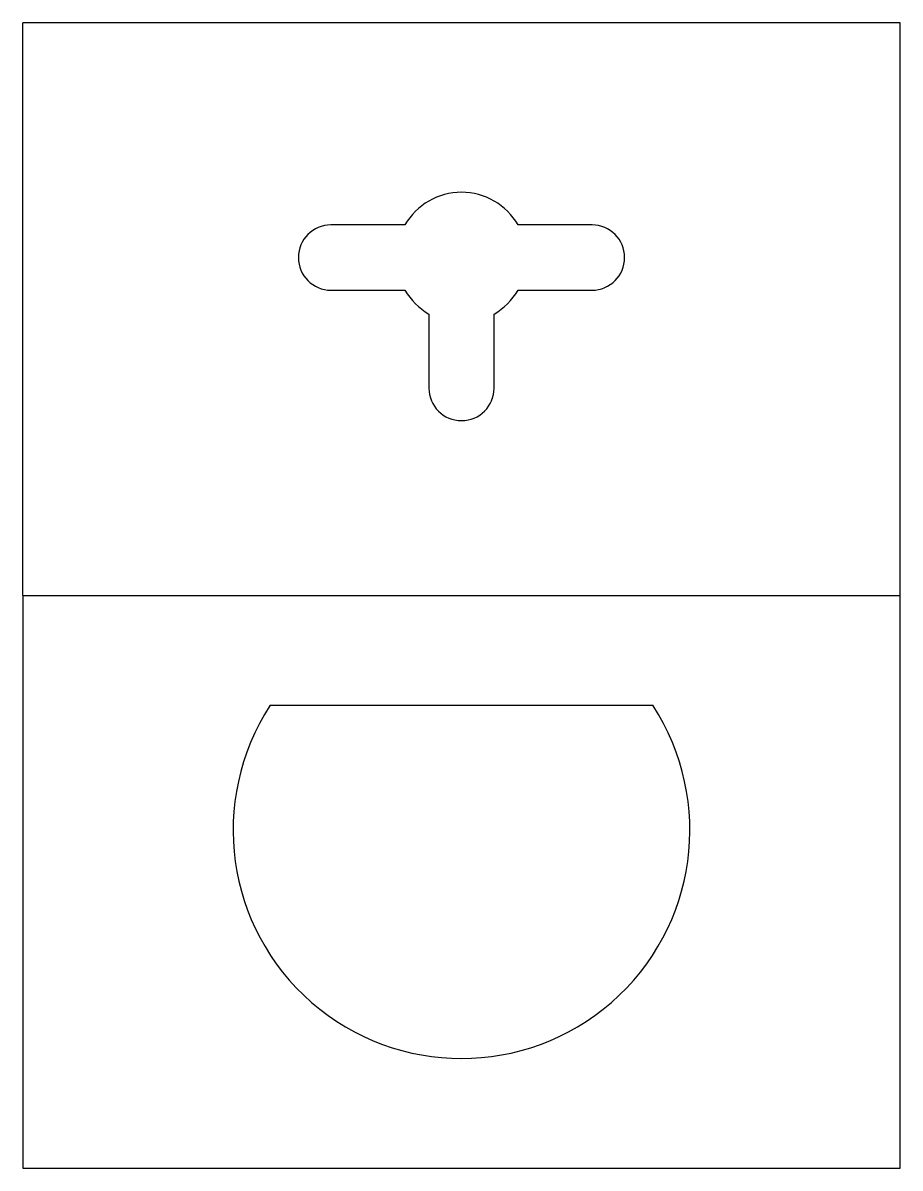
# Model space of a CAD drawing. Extents: x 0 to 40.3, y 0 to 52.7.
import ezdxf

# ---------------------------------------------------------------- set-up
doc = ezdxf.new("R2010")
doc.units = 0
doc.layers.add('FIXING', color=3, linetype='CONTINUOUS')
doc.layers.add('FIXING_BORDER', color=6, linetype='CONTINUOUS')

msp = doc.modelspace()

# ---------------------------------------------------------------- linework, layer by layer
at = {"layer": 'FIXING'}
for p, q in [((17.567, 43.37), (14.165, 43.37)), ((26.165, 43.37), (22.763, 43.37)), ((14.165, 40.37), (17.567, 40.37)), ((22.763, 40.37), (26.165, 40.37)), ((18.665, 39.272), (18.665, 35.87)), ((21.665, 35.87), (21.665, 39.272)), ((11.373, 21.28), (28.957, 21.28))]:
    msp.add_line(p, q, dxfattribs=at)
for centre, radius, start, end in [((20.165, 41.87), 3, 30, 150), ((14.165, 41.87), 1.5, 90, 270), ((26.165, 41.87), 1.5, 270, 90), ((20.165, 41.87), 3, 210, 240), ((20.165, 41.87), 3, 300, 330), ((20.165, 35.87), 1.5, 180, 0), ((20.165, 15.54), 10.5, 146.8609, 33.1391)]:
    msp.add_arc(centre, radius, start, end, dxfattribs=at)
at = {"layer": 'FIXING_BORDER'}
for p, q in [((40.33, 52.66), (0, 52.66)), ((0, 26.33), (0, 52.66)), ((40.33, 26.33), (40.33, 52.66)), ((0, 26.33), (40.33, 26.33)), ((0, 26.33), (0, 0)), ((40.33, 0), (40.33, 26.33)), ((0, 0), (40.33, 0))]:
    msp.add_line(p, q, dxfattribs=at)

doc.saveas('drawing.dxf')
